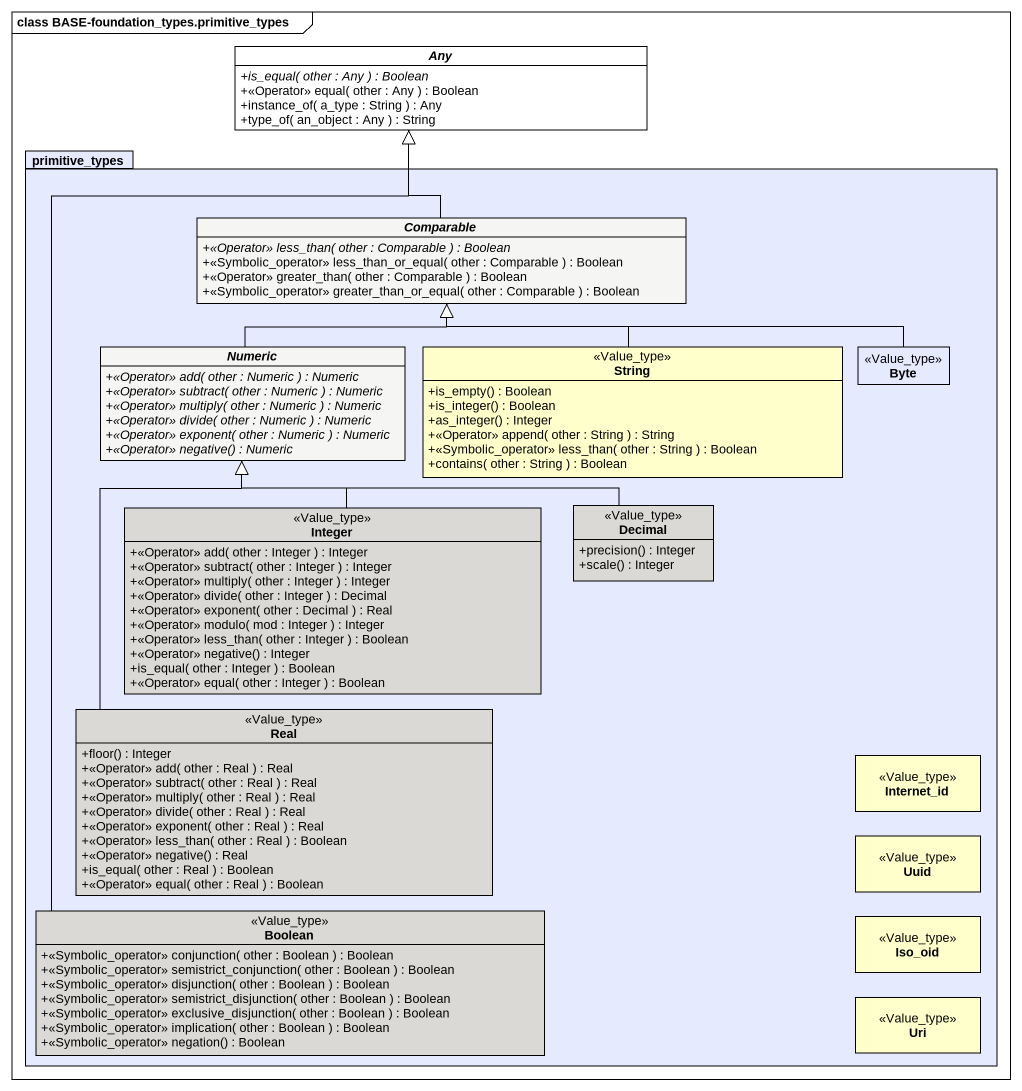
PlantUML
@startuml
mainframe class BASE-foundation_types.primitive_types
hide circle
hide empty members
skinparam classAttributeIconSize 0
abstract class Any #FFFFFF {
  {abstract} +is_equal( other : Any ) : Boolean
  +<<Operator>> equal( other : Any ) : Boolean
  +instance_of( a_type : String ) : Any
  +type_of( an_object : Any ) : String
}
package primitive_types #E5EAFF {
  abstract class Comparable #F5F5F4 {
    {abstract} +<<Operator>> less_than( other : Comparable ) : Boolean
    +<<Symbolic_operator>> less_than_or_equal( other : Comparable ) : Boolean
    +<<Operator>> greater_than( other : Comparable ) : Boolean
    +<<Symbolic_operator>> greater_than_or_equal( other : Comparable ) : Boolean
  }
  abstract class Numeric #F5F5F4 {
    {abstract} +<<Operator>> add( other : Numeric ) : Numeric
    {abstract} +<<Operator>> subtract( other : Numeric ) : Numeric
    {abstract} +<<Operator>> multiply( other : Numeric ) : Numeric
    {abstract} +<<Operator>> divide( other : Numeric ) : Numeric
    {abstract} +<<Operator>> exponent( other : Numeric ) : Numeric
    {abstract} +<<Operator>> negative() : Numeric
  }
  class String <<Value_type>> #FFFFCC {
    +is_empty() : Boolean
    +is_integer() : Boolean
    +as_integer() : Integer
    +<<Operator>> append( other : String ) : String
    +<<Symbolic_operator>> less_than( other : String ) : Boolean
    +contains( other : String ) : Boolean
  }
  class Byte <<Value_type>> #E5EAFF
  class Integer <<Value_type>> #DAD9D6 {
    +<<Operator>> add( other : Integer ) : Integer
    +<<Operator>> subtract( other : Integer ) : Integer
    +<<Operator>> multiply( other : Integer ) : Integer
    +<<Operator>> divide( other : Integer ) : Decimal
    +<<Operator>> exponent( other : Decimal ) : Real
    +<<Operator>> modulo( mod : Integer ) : Integer
    +<<Operator>> less_than( other : Integer ) : Boolean
    +<<Operator>> negative() : Integer
    +is_equal( other : Integer ) : Boolean
    +<<Operator>> equal( other : Integer ) : Boolean
  }
  class Decimal <<Value_type>> #DAD9D6 {
    +precision() : Integer
    +scale() : Integer
  }
  class Real <<Value_type>> #DAD9D6 {
    +floor() : Integer
    +<<Operator>> add( other : Real ) : Real
    +<<Operator>> subtract( other : Real ) : Real
    +<<Operator>> multiply( other : Real ) : Real
    +<<Operator>> divide( other : Real ) : Real
    +<<Operator>> exponent( other : Real ) : Real
    +<<Operator>> less_than( other : Real ) : Boolean
    +<<Operator>> negative() : Real
    +is_equal( other : Real ) : Boolean
    +<<Operator>> equal( other : Real ) : Boolean
  }
  class Internet_id <<Value_type>> #FFFFCC
  class Uuid <<Value_type>> #FFFFCC
  class Boolean <<Value_type>> #DAD9D6 {
    +<<Symbolic_operator>> conjunction( other : Boolean ) : Boolean
    +<<Symbolic_operator>> semistrict_conjunction( other : Boolean ) : Boolean
    +<<Symbolic_operator>> disjunction( other : Boolean ) : Boolean
    +<<Symbolic_operator>> semistrict_disjunction( other : Boolean ) : Boolean
    +<<Symbolic_operator>> exclusive_disjunction( other : Boolean ) : Boolean
    +<<Symbolic_operator>> implication( other : Boolean ) : Boolean
    +<<Symbolic_operator>> negation() : Boolean
  }
  class Iso_oid <<Value_type>> #FFFFCC
  class Uri <<Value_type>> #FFFFCC
}
Comparable -up-|> Any
Numeric -up-|> Comparable
String -up-|> Comparable
Byte -left-|> Comparable
Integer -up-|> Numeric
Decimal -left-|> Numeric
Real -up-|> Numeric
Boolean -up-|> Any
@enduml
